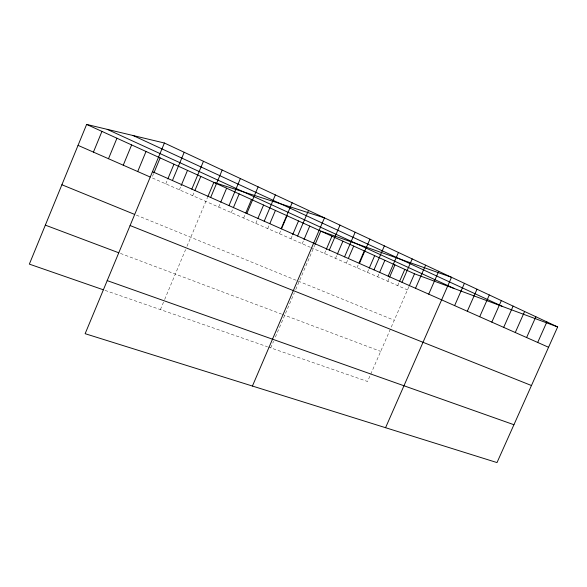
<?xml version="1.0" encoding="UTF-8"?>
<svg xmlns="http://www.w3.org/2000/svg" width="587" height="587" viewBox="0 0 587 587"><rect width="100%" height="100%" fill="white"/><g stroke="black" fill="none" stroke-linecap="round" stroke-linejoin="round"><path stroke-width="0.44" stroke-dasharray="2.94 2.2" d="M153.596 173.627L151.879 177.758L310.127 247.2M165.769 183.856L167.471 179.761M179.387 189.828L180.796 186.446M192.741 195.691L194.495 191.509M160.405 309.598L164.301 300.309M164.661 299.465L185.609 249.585M186.989 246.305L207.578 197.298M218.687 207.079L220.411 202.977M231.293 212.604L233.002 208.546M243.664 218.034L245.087 214.673M255.8 223.361L257.568 219.2M267.723 228.592L269.125 225.291M279.427 233.729L281.166 229.642M290.917 238.77L292.297 235.534M302.202 243.722L303.64 240.362M270.739 347.893L273.601 341.208M275.391 337.033L294.358 292.774M295.738 289.552L314.72 245.256M324.516 253.511L325.932 250.216M335.529 258.346L337.29 254.259M346.359 263.101L347.753 259.858M356.991 267.767L358.723 263.754M367.44 272.346L368.885 269.007M377.712 276.859L379.143 273.542M387.802 281.283L389.225 278.003M397.722 285.634L399.138 282.384M408.882 286.691L367.557 381.491L268.296 347.042M105.044 290.389L267.489 346.763M120.423 253.408L281.496 314.052M282.303 314.353L380.677 351.393M136.345 215.113L394.251 320.26M310.919 247.545L407.481 289.919"/><path stroke-width="0.88" d="M164.397 143.015L85.137 333.695L497.006 462.578L557.65 326.937L164.397 143.015L86.634 124.422L29.35 264.121L103.334 289.795M93.428 152.114L101.947 131.4M108.492 158.725L116.945 138.231M123.248 165.196L131.635 144.923M137.71 171.543L146.024 151.483M153.941 172.798L160.134 157.91M167.816 178.947L173.957 164.206M172.424 180.525L184.208 152.282M181.148 185.602L187.51 170.384M191.81 189.117L203.462 161.286M194.84 190.672L200.805 176.438M207.923 196.469L213.844 182.381L324.464 217.88L252.425 386.041M210.652 197.474L222.187 170.039M220.756 202.155L226.626 188.207M228.989 205.597L240.391 178.558M233.347 207.732L239.173 193.923M245.799 212.986L251.485 199.529M246.833 213.507L258.111 186.849M257.92 218.364L263.57 205.039M264.201 221.211L275.362 194.913M269.822 223.64L275.435 210.44M281.114 228.71L292.157 202.772M281.511 228.827L287.08 215.752M292.642 234.727L298.519 220.961M297.594 236.011L308.52 210.425M304 239.525L309.753 226.076M315.08 244.427L320.788 231.102L451.52 277.299L385.564 427.703M326.284 249.387L331.948 236.194M329.3 250.069L340.005 225.151M337.29 254.259L342.918 241.184M344.562 256.835L355.164 232.239M348.451 258.243L353.69 246.092M359.068 262.954L364.27 250.913M359.449 263.438L369.942 239.151M369.245 268.178L374.667 255.653M373.978 269.873L384.368 245.894M379.503 272.72L384.881 260.305M388.154 276.161L398.441 252.476M389.585 277.181L394.926 264.884M399.49 281.577L404.795 269.382M402 282.296L412.184 258.904M409.234 285.891L414.503 273.799L557.65 326.937M415.515 288.29L425.604 265.185M428.723 294.146L438.709 271.311M454.617 305.622L464.412 283.33M467.303 311.249L477.011 289.222M479.704 316.745L489.316 294.982M491.825 322.116L501.349 300.61M503.683 327.37L513.111 306.106M515.269 332.513L524.617 311.484M526.605 337.54L535.865 316.753M537.699 342.456L546.879 321.896M107.201 280.615L513.933 424.724M45.338 225.137L118.728 252.77M130.094 225.533L531.462 385.52M61.892 184.758L134.665 214.431M78.049 145.363L150.213 177.032M152.481 171.683L548.559 347.269M86.634 124.422L414.503 273.799M107.186 129.338L454.587 288.679M133.051 135.524L502.663 306.524"/></g></svg>
